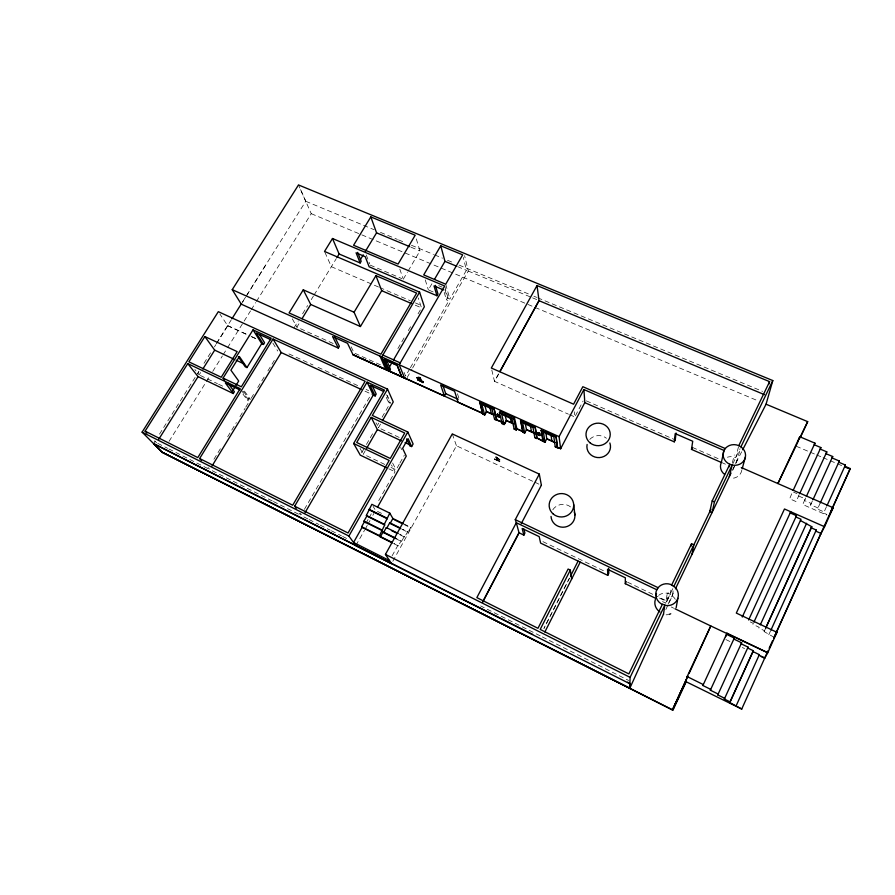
<?xml version="1.0" encoding="UTF-8"?>
<svg xmlns="http://www.w3.org/2000/svg" width="895" height="895" viewBox="0 0 895 895"><rect width="100%" height="100%" fill="white"/><g stroke="black" fill="none" stroke-linecap="round" stroke-linejoin="round"><path stroke-width="0.67" stroke-dasharray="4.47 3.36" d="M667.043 594.638L665.802 603.196L659.626 600.142M659.525 598.095L666.753 601.563L668.095 592.456M666.753 601.563L670.254 594.269L671.317 587.456M665.835 609.517L672.313 596.014L673.487 588.776M732.356 462.804L734.303 454.94M738.442 446.974L735.757 457.647A10.997 10.069 12.9 0 0 727.389 457.222M736.216 462.939L740.579 448.216M799.19 494.599L796.192 501.636L789.681 498.772L792.567 491.702L796.986 493.637M774.164 637.341L764.106 631.568L765.259 629.04M764.106 631.568L765.684 628.2M826.465 506.727L823.601 513.059L826.89 514.502M768.783 634.779L770.494 630.986M820.29 502.9L817.459 509.054L824.138 511.985L823.333 513.573M812.403 500.943L810.657 504.758L817.985 507.968L816.676 510.653M805.668 498L804.504 500.529L811.25 503.482L809.404 507.454M668.106 604.08L674.83 590.073M732.725 469.506L734.415 465.982M735.556 463.61L737.827 458.866M732.591 470.501L735.612 464.203M672.771 588.641L666.831 601.06L657.187 596.361M732.915 463.61L740.087 448.686M569.5 578.025L543.925 628.458L569.265 578.595M736.048 462.737L742.056 451.002M575.429 415.772L583.137 400.982M500.014 459.773L497.262 457.938L498.493 459.739L500.014 459.773L495.953 456.763L496.445 460.019L494.588 459.146L496.445 460.019M494.588 459.146L499.69 461.854L499.857 460.981L497.833 460.041L497.262 457.938M499.69 461.854L499.857 460.981M494.689 459.538L494.857 458.665M499.746 460.265L497.195 457.334M499.589 461.473L497.833 460.041M399.864 534.74L404.652 537.101L407.661 531.652L402.884 529.292M402.056 529.348L408.019 532.29L410.783 527.3L404.82 524.369M392.827 561.266L456.461 445.788L533.8 481.801M498.537 373.976L494.487 381.326L568.414 414.172M498.571 374.11L494.521 381.449L491.321 368.024M392.099 555.885L397.939 545.301L394.337 543.511M393.52 543.533L398.32 545.928L401.117 540.871L396.317 538.488M395.5 538.533L401.497 541.509L404.283 536.463L399.494 534.091M355.886 545.447L364.511 530.299M365.194 529.079L367.252 525.432M367.934 524.213L369.993 520.566M372.823 515.386L373.931 513.417M365.865 523.452L368.572 518.641M369.255 517.444L371.28 513.842M378.73 500.618L394.997 471.777L391.507 464.975M391.037 467.436L396.082 469.841L399.259 464.214M399.886 463.084L404.327 455.208M384.727 464.415L363.292 454.157L365.305 450.655M380.487 424.196L378.473 427.709L376.012 422.809M407.113 377.589L411.98 369.12M412.673 367.912L468.275 271.062L464.606 255.646M410.38 367.744L448.854 300.821L446.325 299.747L447.332 297.99L444.904 289.387M382.109 417.171L390.298 402.929L388.396 402.056L389.459 400.199L387.311 395.445M409.697 368.941L405.58 376.113L403.645 371.291M447.332 297.99L449.861 299.064L466.396 270.279L463.308 257.424M361.647 452.769L363.694 449.212M366.424 444.468L373.931 431.412M377.332 425.483L378.697 423.1M304.378 509.367L371.324 394.091M397.883 348.569L404.148 337.795M408.31 330.613L411.789 324.639M418.043 313.865L420.829 309.077M433.158 291.949L428.347 289.902L432.498 282.764M403.276 279.206L407.449 272.136M408.142 270.961L419.956 250.924L415.985 237.846M333.141 343.479L296.905 327.111L299.814 322.334M245.745 407.191L249.358 401.262L247.557 400.401L248.676 398.588L242.567 390.164M293.974 327.917L298.292 320.846M302.611 313.787L307.634 305.542M311.236 299.657L313.384 296.122M314.111 294.947L336.296 258.599M213.95 459.269L220.45 448.619M227.677 436.782L236.347 422.574M239.961 416.656L245.017 408.366M251.193 398.264L254.102 393.498M257.726 387.546L264.998 375.654M267.896 370.899L275.168 358.996M169.054 441.358L209.777 376.135M212.741 371.391L222.374 355.975M223.112 354.789L226.815 348.86M227.554 347.674L250.51 310.912M251.249 309.726L255.69 302.611M256.44 301.425L311.236 213.67L299.612 187.447M153.571 443.584L155.059 441.224M159.5 434.142L195.11 377.433M197.336 373.897L198.813 371.537M203.993 363.292L211.388 351.522M216.568 343.277L231.223 319.929M242.668 301.704L305.743 201.274L298.494 184.941M197.437 374.02L198.914 371.66M214.442 346.936L215.919 344.586M216.657 343.411L227.744 325.746L219.868 314M241.292 304.177L245.689 297.185M246.416 296.021L266.811 263.264M200.625 372.555L199.149 374.915L194.875 369.467M305.743 201.274L374.144 229.713M380.498 232.387L397.369 239.379M398.543 239.905L405.111 242.601M411.431 245.264L433.493 254.415M434.634 254.918L442.522 258.174M447.522 260.288L454.134 263.007M459.124 265.11L528.967 294.153M533.89 296.223L536.709 297.375M537.761 297.834L762.551 391.361M411.018 247.21L419.956 250.924M457.569 266.609L466.396 270.279M468.275 271.062L531.306 297.33M532.592 297.867L539.025 300.552M311.236 213.67L758.333 400.96M438.617 285.639L442.175 287.15M796.214 446.225L809.013 451.673M810.288 452.221L815.412 454.403M816.687 454.94L821.8 457.121M823.087 457.669L842.284 465.847M370.183 265.11L402 278.669M378.495 287.004L331.363 266.688L324.527 251.45M379.771 287.552L410.346 300.742M415.437 302.935L421.813 305.687M415.302 305.195L421.523 307.88L418.267 298.024M586.326 400.87L675.255 439.892M692.462 447.422L719.86 459.403M798.608 495.975L805.243 498.884L802.725 504.511L826.622 515.017M721.37 462.346L727.624 465.21M569.679 414.609L574.791 416.992L574.299 411.801M380.487 364.88L354.084 352.943L350.258 344.933M227.654 325.612L249.985 335.893M251.215 336.464L257.424 339.317M227.744 325.746L246.796 334.517M251.875 336.856L255.69 338.612M288.94 353.917L312.97 364.981M318.027 367.319L358.503 385.958M366.1 389.448L368.628 390.612M364.981 391.16L370.049 393.498M495.685 457.255L496.926 457.826M494.957 459.045L499.958 461.361M535.042 482.282L538.868 484.15M380.946 428.873L399.506 437.588M750.245 621.924L753.344 623.39L752.908 624.352L759.184 627.328L758.837 628.033L764.531 630.74M200.368 375.497L217.418 383.653M218.637 384.235L224.723 387.143M248.676 398.588L250.466 399.45L243.608 389.963M542.907 541.643L605.087 571.502M627.54 582.164L654.704 595.253M388.799 468.801L394.997 471.777M671.261 607L673.734 608.186M725.867 639.567L730.208 641.659M742.302 647.477L744.573 648.573M670.254 594.269L669.035 593.676A11.076 10.572 25.1 0 0 658.34 595.589M381.483 513.361L375.587 510.463L373.092 506.369M404.037 524.526L411.185 528.05L410.783 527.3M157.8 443.383L167.633 448.328M168.864 448.954L208.166 468.734L206.275 466.709M272.214 500.931L209.866 469.539L208.009 467.537M273.456 501.558L300.888 515.363L299.254 513.338M307.835 518.921L302.868 516.426L300.407 513.361M309.077 519.547L319.012 524.548M320.253 525.175L330.188 530.176M331.43 530.802L341.364 535.803M342.606 536.429L347.573 538.935M540.177 635.842L480.66 605.937M542.348 636.938L628.648 680.457M672.313 596.014L673.756 597.245A11.064 10.561 25.1 0 1 675.401 599.572M154.656 440.832L156.58 442.768M240.945 389.705L249.358 401.262M242.97 394.102L247.557 400.401M272.863 343.076L277.73 351.03M397.939 545.301L398.32 545.928M401.117 540.871L401.497 541.509M404.283 536.463L404.652 537.101M360.003 448.328L363.292 454.157M407.661 531.652L408.019 532.29M292.329 318.833L296.905 327.111M392.614 463.017L396.082 469.841M400.647 447.422L401.698 449.648M386.237 397.313L388.396 402.056M386.606 394.784L390.298 402.929M366.256 254.963L369.691 263.835M452.277 433.918L456.506 445.911M399.808 269.115L402.839 277.953M457.468 393.744L459.403 399.852M425.259 279.9L428.347 289.902M444.233 292.385L446.325 299.747M444.681 286.008L448.854 300.821M445.71 284.207L449.861 299.064M495.953 456.763L496.714 459.527M496.993 458.43L497.575 460.533M552.797 509.792A11.971 11.445 -2.3 0 1 570.898 507.185M589.805 439.367A11.814 11.008 -0.7 0 1 606.43 438.259M741.821 470.155A10.964 10.035 13 0 1 730.32 478.322M668.028 614.641A11.064 10.561 25.1 0 1 666.126 614.809"/><path stroke-width="1.34" d="M655.968 598.486L625.269 583.674L625.348 577.79L607.537 569.276L607.772 575.373L540.602 543.086L539.193 536.62L522.154 528.475L523.866 535.154L519.01 532.738L482.539 602.201M532.637 634.41L153.56 443.607L629.856 683.746L630.102 677.358L664.784 605.221L663.475 614.418M627.518 682.169L630.013 683.422L629.733 688.423L629.856 683.746M656.18 595.913L656.46 593.463M729.179 466.854L729.805 464.281A11.288 10.292 12.2 0 1 724.021 450.465L583.909 389.549L584.838 402.672L674.282 441.85L675.21 433.616L692.73 441.257L691.488 449.391L721.392 462.48M675.255 439.892L676.049 432.99M676.15 607.716L677.851 598.319M691.085 546.163L691.555 543.735L693.838 544.798L691.924 554.486M724.547 474.406A10.997 10.069 12.9 0 1 721.37 462.346L724.021 450.465L725.532 448.216A11.288 10.292 12.2 0 1 738.789 445.643L741.295 447.108A11.288 10.292 12.2 0 1 744.64 459.448A11.288 10.292 12.2 0 1 732.636 465.131L729.805 464.281L712.185 500.898L709.78 511.727L712.017 512.622L714.456 501.916L732.211 465.008L729.335 476.576M742.179 468.823L745.446 456.864M768.917 384.1L769.599 381.639L537.022 285.561L491.321 368.024L573.594 404.193L582.835 386.707L725.308 448.563M153.56 443.607L162.23 452.277L672.559 710.059L685.85 681.61L687.136 676.575L710.787 625.963L674.964 608.779M687.942 676.027L672.436 710.003L686.23 679.786M334.797 337.079L339.395 346.309L338.332 348.088L241.292 304.177L232.241 289.667L298.494 184.941L772.81 380.565L766.053 404.227M685.738 681.554L741.754 709.064L729.761 702.553L730.107 701.893L724.357 699.04L724.704 698.324L717.768 694.889L718.148 694.05L710.35 690.19L710.686 689.363L702.888 685.503L703.235 684.552L687.136 676.575M797.456 442.924L799.783 436.738L814.942 443.159L814.282 444.77L820.872 447.567L820.223 449.077L826.801 451.874L825.995 453.687L832.697 456.528L812.973 499.69M725.666 636.703L726.997 633.201L767.753 652.746L776.961 632.317L736.316 613.075L784.479 508.986L824.575 526.73L833.155 507.711L741.295 467.559M742.649 616.073L742.279 616.979L790.732 511.75L790.229 512.936L796.472 515.71L795.912 516.986L800.991 519.245L753.926 622.126M726.561 634.354L734.303 638.068L733.889 639.086L741.631 642.8L741.172 643.818L748.063 647.119L724.357 699.04M741.608 709.299L768.033 650.732M769.163 648.226L772.553 640.719M828.815 515.979L773.683 638.213L776.961 632.317M829.956 513.45L850.25 468.555L844.802 466.228L845.395 465.053L838.749 462.223L839.331 461.026L832.048 457.927L832.697 456.528M774.734 636.076L821.017 533.465L815.703 531.104L816.251 530.041L811.228 527.804L765.84 627.775M830.806 511.66L850.25 468.555M765.684 628.2L811.776 526.707L800.41 520.51M735.97 706.189L759.34 654.648L752.941 651.56L753.355 650.743L747.638 648.002L748.063 647.119M827.014 505.641L845.395 465.053M770.919 630.181L816.251 530.041M629.733 688.423L663.519 614.104M760.336 624.788L806.608 523.262M820.29 502.9L839.331 461.026M729.761 702.553L752.941 651.56M730.107 701.893L753.355 650.743M689.083 673.521L710.787 625.963L767.753 652.746L764.643 658.239L761.197 656.583M672.559 710.059L686.342 679.842M717.768 694.889L741.631 642.8M748.612 619.978L796.472 515.71M806.406 496.345L826.801 451.874M799.772 493.447L820.872 447.567M710.35 690.19L734.303 638.068M702.888 685.503L726.997 633.201M793.149 490.426L814.942 443.159M799.783 436.738L777.9 483.557L796.863 444.155M686.185 681.777L672.984 710.048L162.23 452.277L629.823 688.233M800.801 436.391L807.693 421.646L766.064 404.204L742.693 449.771M675.423 588.843L731.025 473.041M662.356 604.371L628.872 673.913L540.2 629.42L570.316 570.093L568.112 569.03L537.973 628.301L476.856 597.625L516.314 522.725L515.274 519.648L539.305 474.104L452.277 433.918L385.443 554.408L391.518 563.649L355.863 545.67L348.905 536.049L142.104 432.128L218.313 311.673L387.535 389.124L393.263 401.956L382.501 420.684M671.697 584.961L691.555 543.735M738.789 445.643L769.599 381.639M673.89 586.303L710.977 509.233M740.915 446.885L772.81 380.565M799.257 439.165L807.693 421.646M625.269 583.764L626.299 581.571M691.488 449.391L692.462 447.422M811.228 527.804L811.776 526.707M607.772 575.373L608.813 573.203L608.634 568.359M674.282 441.85L675.266 439.769M570.529 576.111L578.092 561.064M544.842 632.004L580.24 562.094M523.866 535.154L524.906 533.028L523.899 529.057M829.083 515.475L833.155 507.711M584.827 402.549L560.639 448.708L557.563 447.31L556.075 436.436L541.151 430.327L542.974 441.313L545.01 442.231L543.377 432.095L553.826 436.805L555.247 446.873L560.628 448.596M521.259 523.642L541.374 485.224M482.573 602.279L519.033 532.838L516.314 522.725L656.863 589.794M557.305 447.802L556.075 436.436M560.639 448.708L559.073 436.637L583.909 389.549M820.402 534.651L824.575 526.73M545.01 442.231L546.778 438.74L554.967 442.443M538.275 434.959L538.063 432.553L539.618 433.247L539.976 435.362L538.275 434.959L538.063 432.553M542.974 441.313L537.112 438.058L535.165 427.027L520.666 420.505L522.68 432.117L524.694 433.035L522.635 422.753L532.972 427.407L534.83 437.621L536.866 438.539L537.101 437.946L544.988 442.119M539.819 435.652L539.618 433.247M538.935 435.082C540.446 434.556 536.955 433.773 538.991 434.992L538.342 434.355M536.866 438.539L535.165 427.027M538.287 433.941L539.316 434.399L538.768 433.572M522.68 432.117L522.915 431.524L516.862 428.783L516.191 430.025L514.178 429.119L511.929 418.894L501.692 414.284L504.153 424.577L502.151 423.671L499.444 412.528L500.137 411.264L514.48 417.719L516.885 428.906L522.937 431.647L520.666 420.505M524.694 433.035L526.473 429.566L535.333 433.572M758.904 655.476L759.34 654.648M516.628 429.387L516.191 430.025L513.797 418.983L514.48 417.719M505.16 415.302L506.402 420.616L504.153 424.577L506.369 420.493L513.887 423.883M497.676 415.459L498.694 415.918M497.765 415.895L498.828 416.253M497.777 416.522L497.396 414.061L498.918 414.754L499.444 416.913L497.777 416.522L497.396 414.061M499.287 417.204L498.918 414.754M498.403 416.634L497.821 415.795M484.71 414.933L481.812 404.372L491.937 408.925L494.622 419.419L496.87 419.844L494.018 408.512L479.821 402.123L482.729 414.038L484.71 414.933L486.511 411.633L484.721 404.943M496.613 420.326L494.018 408.512M479.821 402.123L482.696 413.915L484.676 414.81L486.488 411.51L493.917 414.866M499.891 371.537L539.025 300.552M499.925 371.66L539.047 300.698L537.022 285.561M392.323 542.941L380.319 536.955L379.491 535.68L384.716 524.951L384.313 524.291L366.379 515.419L371.839 504.321L389.784 513.126L393.33 519.257M380.319 536.955L383.127 531.932L395.12 537.895M395.5 538.533L383.53 532.581L386.316 527.569L398.297 533.498M400.49 528.117L389.739 522.803L386.718 528.229L386.316 527.569M400.859 528.766L390.13 523.463L392.894 518.496L403.623 523.776M384.313 524.291L389.784 513.126M377.522 507.196L406.274 456.126L402.616 448.361L408.098 438.673L411.655 446.583L413.121 443.976L407.807 432.005L372.331 415.448L387.535 389.124M353.044 354.644L444.423 396.004L445.721 393.677L442.801 385.04M382.31 530.634L364.433 521.751L363.996 521.091L366.816 516.091L366.379 515.419M391.932 542.314L362.05 527.412L361.602 526.763L364.433 521.751M362.05 527.412L353.547 542.482L389.493 560.583M411.655 446.583L409.709 445.665L410.111 444.96L405.077 442.6M348.905 536.049L407.807 432.005M423.067 381.628L422.955 382.523L423.067 381.628L421.299 380.822L420.124 377.701L417.171 377.589L418.122 378.652L419.33 377.947L417.171 377.589M416.902 378.048L418.95 377.175M418.054 379.95L420.236 380.341L418.054 379.95L422.955 382.523M418.222 380.386L418.323 379.48M422.798 382.087L421.03 381.292L420.124 377.701M366.648 448.305L377.388 429.589L371.224 417.372L356.725 442.488L390.298 458.464L404.719 433.023L371.224 417.372M357.642 252.368L361.188 261.273L360.17 262.973L356.087 252.815L365.216 256.686L369.154 266.811L436.95 295.742L437.968 293.996L435.406 285.36M397.1 365.126L401.743 376.918L397.1 365.126L384.425 359.421L389.325 371.291L390.477 369.288L386.495 359.913M386.316 467.615L360.282 455.152L353.648 443.495L384.492 390.119L367.073 382.131L294.668 506.201L296.301 508.248M388.587 368.438L392.099 362.397M393.498 359.98L424.364 306.784L419.598 292.128L324.527 251.45L332.492 238.506L444.681 286.008L399.17 364.735L404.529 377.947M304.96 512.824L373.271 395.075L367.073 382.131M373.271 395.075L375.15 395.948L376.213 394.102L372.253 385.723M434.578 279.195L444.96 261.351L440.754 245.789L462.681 254.851L445.71 284.207L423.715 274.91L440.754 245.789M419.598 292.128L381.785 356.915L387.602 370.284M360.428 326.53L381.706 290.685L375.922 275.66L354.073 312.232L360.428 326.53L310.722 304.457L303.26 289.823L289.063 312.937L380.946 354.196L416.645 293.101L375.922 275.66M360.45 259.505L363.258 254.862M365.35 251.383L376.56 232.845L370.821 216.903L353.581 245.264L398.074 264.07L415.19 235.228L370.821 216.903M212.059 465.959L281.231 352.552L273.031 339.037L199.641 458.52L201.498 460.522M301.995 318.765L310.722 304.457M337.001 257.447L339.115 253.99L332.492 238.506M232.599 390.902L234.624 387.602M235.989 385.398L238.696 381.001L230.91 370.183L239.379 356.523L246.975 367.576L261.72 343.646L253.005 329.863L223.068 378.104L224.656 380.241M147.004 433.079L145.091 431.144L187.782 363.605L198.063 376.638L233.271 393.543L234.378 391.753L228.057 383.25M261.72 343.646L263.488 344.463L264.573 342.707L259.55 334.663M231.939 318.799L241.214 304.031M158.795 439.221L198.063 376.638M202.841 369.008L214.688 350.146L204.877 336.565L188.89 361.848L221.244 377.242L237.164 351.623L204.877 336.565M514.178 429.119L514.625 428.47M502.151 423.671L502.598 423.033M376.56 232.845L409.742 246.673M444.96 261.351L456.305 266.083M539.047 300.698L764.509 394.673M443.528 289.935L434.019 285.897L436.95 295.742M844.835 466.944L848.673 468.577M339.115 253.99L360.17 262.973M381.706 290.685L411.566 303.584M303.26 289.823L354.073 312.232M712.185 500.898L714.456 501.916M382.87 355.058L400.255 362.867M232.241 289.667L559.073 436.637M384.313 359.611L397 365.317M479.552 402.605L493.749 408.993M520.398 420.986L534.908 427.519M541.151 430.327L555.817 436.928M499.444 412.528L513.797 418.983M418.692 377.634L419.856 378.171M497.24 414.351L498.761 415.034M537.906 432.844L539.461 433.549M338.332 348.088L332.571 336.587L347.54 343.322L353.022 354.744L406.475 378.932M418.491 379.916L423.223 382.053M486.511 411.633L493.95 414.989M506.402 420.616L511.403 422.876L510.217 417.585M535.355 433.683L526.495 429.689L525.22 423.178M554.989 442.555L546.8 438.863L545.793 432.43M445.721 393.677L458.162 399.293M482.953 413.434L458.095 402.191L454.593 391.216L440.642 384.939L444.423 396.004M502.822 422.429L494.588 419.296M353.022 354.744L482.987 413.557M496.87 419.844L502.856 422.552M522.658 432.005L524.671 432.911M534.807 437.51L536.843 438.427M555.236 446.75L557.283 447.679M253.005 329.863L271.196 338.198L241.326 386.797L223.068 378.104M273.031 339.037L365.138 381.259L292.71 505.227L199.641 458.52M270.782 339.664L256.283 333.007L263.488 344.463M383.53 391.395L370.038 385.197L375.15 395.948M281.231 352.552L361.177 389.403M214.688 350.146L233.651 359.04M236.179 360.226L243.764 363.784M246.975 367.576L245.196 366.749L238.338 356.792M377.388 429.589L401.296 440.821M515.274 519.648L658.172 587.724M353.648 443.495L389.18 460.444L348.054 532.995L294.668 506.201M187.782 363.605L240.184 388.654L197.795 457.602L145.091 431.144M239.905 389.907L225.35 382.948L233.271 393.543M759.061 655.174L764.811 657.937M394.527 519.85L401.654 523.351M369.02 509.311L386.976 518.149M369.445 509.993L387.367 518.82M366.816 516.091L384.716 524.951M391.495 530.59L396.284 532.961M363.996 521.091L381.908 529.985M361.602 526.763L379.491 535.68M385.443 554.408L630.102 677.358M142.104 432.128L162.23 452.277M383.127 531.932L383.53 532.581M389.739 522.803L390.13 523.463M406.632 438.874L409.709 445.665M379.995 356.098L385.779 369.456M384.425 359.421L389.426 371.112M419.061 378.417L419.968 380.811M489.733 407.203L491.467 413.87M530.343 425.483L531.552 431.972M539.305 474.104L541.397 485.325M541.419 429.835L543.231 440.832M570.316 570.093L571.648 579.065M551.163 436.022L551.913 441.168M573.695 504.489L574.914 515.039M574.322 512.108A11.971 11.445 -2.3 0 1 565.226 527.01A11.971 11.445 -2.3 0 1 551.029 516.449M609.853 442.969A11.814 11.008 -0.7 0 1 599.516 457.58A11.814 11.008 -0.7 0 1 587.109 444.468M670.735 613.78A11.064 10.561 25.1 0 1 668.957 614.429M659.872 611.912A11.098 10.583 25 0 1 655.341 599.527M657.534 588.44L656.27 590.98A11.4 10.863 23.5 0 0 660.935 603.666L666.529 605.591A11.4 10.863 23.5 0 0 675.378 587.556L670.444 584.357A11.4 10.863 23.5 0 0 659.425 586.337L657.534 588.44M553.3 514.077A12.284 11.702 -3.2 0 0 573.471 507.543A12.284 11.702 -3.2 0 0 557.54 494.185A12.284 11.702 -3.2 0 0 553.3 514.077M590.185 442.958A12.116 11.255 -1.3 0 0 610.021 436.514A12.116 11.255 -1.3 0 0 594.146 423.794A12.116 11.255 -1.3 0 0 590.185 442.958"/></g></svg>
